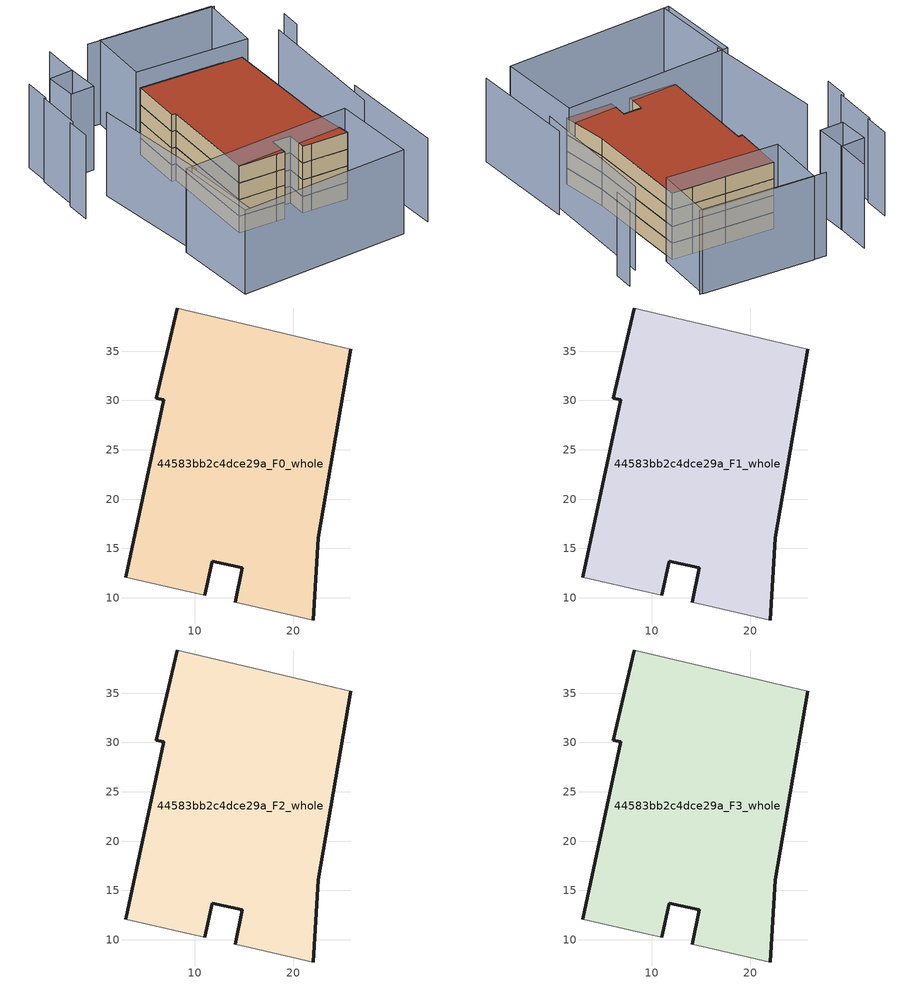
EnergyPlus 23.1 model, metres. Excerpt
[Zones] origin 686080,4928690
44583bb2c4dce29a_F0_whole
 floor ground (EU_floor_Construction): 21.99,7.74 22.5,16.07 25.82,35.17 22.37,35.99 16.63,37.36 8.22,39.37 6.11,30.22 6.85,30.07 3,12.09 9.63,10.57 11.03,10.25 11.76,13.69 14.83,13.04 14.11,9.55 15.68,9.18 z0
 wall outside (EU_wall_Construction): 25.82,35.17 22.5,16.07 21.99,7.74 / 14.11,9.55 14.83,13.04 11.76,13.69 11.03,10.25 / 3,12.09 6.85,30.07 6.11,30.22 8.22,39.37 z0:3
 wall adiabatic (EU_wall_Construction): 21.99,7.74 15.68,9.18 14.11,9.55 / 11.03,10.25 9.63,10.57 3,12.09 / 8.22,39.37 16.63,37.36 22.37,35.99 25.82,35.17 z0:3
44583bb2c4dce29a_F1_whole
 floor to 44583bb2c4dce29a_F0_whole (EU_floor_Construction): 21.99,7.74 22.5,16.07 25.82,35.17 22.37,35.99 16.63,37.36 8.22,39.37 6.11,30.22 6.85,30.07 3,12.09 9.63,10.57 11.03,10.25 11.76,13.69 14.83,13.04 14.11,9.55 15.68,9.18 z3
 wall outside (EU_wall_Construction): 25.82,35.17 22.5,16.07 21.99,7.74 / 14.11,9.55 14.83,13.04 11.76,13.69 11.03,10.25 / 3,12.09 6.85,30.07 6.11,30.22 8.22,39.37 z3:6
 wall adiabatic (EU_wall_Construction): 21.99,7.74 15.68,9.18 14.11,9.55 / 11.03,10.25 9.63,10.57 3,12.09 / 8.22,39.37 16.63,37.36 22.37,35.99 25.82,35.17 z3:6
44583bb2c4dce29a_F2_whole
 floor to 44583bb2c4dce29a_F1_whole (EU_floor_Construction): 21.99,7.74 22.5,16.07 25.82,35.17 22.37,35.99 16.63,37.36 8.22,39.37 6.11,30.22 6.85,30.07 3,12.09 9.63,10.57 11.03,10.25 11.76,13.69 14.83,13.04 14.11,9.55 15.68,9.18 z6
 wall outside (EU_wall_Construction): 25.82,35.17 22.5,16.07 21.99,7.74 / 14.11,9.55 14.83,13.04 11.76,13.69 11.03,10.25 / 3,12.09 6.85,30.07 6.11,30.22 8.22,39.37 z6:9
 wall adiabatic (EU_wall_Construction): 21.99,7.74 15.68,9.18 14.11,9.55 / 11.03,10.25 9.63,10.57 3,12.09 / 8.22,39.37 16.63,37.36 22.37,35.99 25.82,35.17 z6:9
44583bb2c4dce29a_F3_whole
 floor to 44583bb2c4dce29a_F2_whole (EU_floor_Construction): 21.99,7.74 22.5,16.07 25.82,35.17 22.37,35.99 16.63,37.36 8.22,39.37 6.11,30.22 6.85,30.07 3,12.09 9.63,10.57 11.03,10.25 11.76,13.69 14.83,13.04 14.11,9.55 15.68,9.18 z9
 wall outside (EU_wall_Construction): 25.82,35.17 22.5,16.07 21.99,7.74 / 14.11,9.55 14.83,13.04 11.76,13.69 11.03,10.25 / 3,12.09 6.85,30.07 6.11,30.22 8.22,39.37 z9:12
 wall adiabatic (EU_wall_Construction): 21.99,7.74 15.68,9.18 14.11,9.55 / 11.03,10.25 9.63,10.57 3,12.09 / 8.22,39.37 16.63,37.36 22.37,35.99 25.82,35.17 z9:12
 roof outside (EU_roof_Construction): 25.82,35.17 22.5,16.07 21.99,7.74 15.68,9.18 14.11,9.55 14.83,13.04 11.76,13.69 11.03,10.25 9.63,10.57 3,12.09 6.85,30.07 6.11,30.22 8.22,39.37 16.63,37.36 22.37,35.99 z12
shading: 26.15,-5.65 29.01,13.46 / -5.88,13.29 -7.85,-1.56 / 26.95,9.27 32.02,33.39 / -3.86,34.19 -5.72,12.57 / 35.2,32.72 35.93,36.19 / -10.06,35.85 -11.01,31.53 / -7.94,43.78 -9.66,35.76 / -6.71,48.43 -7.72,43.74 / 2.19,53.14 0.8,46.43 / 29.78,45.37 7.93,50.65 / 21.13,-5.55 -8.84,-1.53 / -8.84,-1.53 -6.81,13.61 / -6.81,13.61 23.16,9.58 / 23.16,9.58 21.13,-5.55 / 10.14,50.3 29.41,45.62 / 29.41,45.62 26.79,34.83 / 26.79,34.83 7.52,39.51 / 7.52,39.51 10.14,50.3 / 0.85,46.76 -0.01,41.12 / -0.01,41.12 -4.18,41.76 / -4.18,41.76 -3.32,47.39 / -3.32,47.39 0.85,46.76 z0:15
[Building]
EU S2 Campaign: North Axis=0; Terrain=City; Solar Distribution=FullExterior
[Site:Location]
Bologna: Latitude=44.5; Longitude=11.25; Time Zone=1; Elevation=37
[SizingPeriod:WeatherFileDays]
AnnualSizingPeriod: Begin Month=1; Begin Day of Month=1; End Month=12; End Day of Month=31; Day of Week for Start Day=Monday; Use Weather File Daylight Saving Period=No; Use Weather File Rain and Snow Indicators=No
[MATERIAL]
EU_InternalMass_Material: Roughness=MediumRough; Thickness=0.1; Conductivity=1; Density=1800; Specific Heat=900; Thermal Absorptance=0.9; Solar Absorptance=0.7; Visible Absorptance=0.7
[MATERIAL:NOMASS] Roughness=MediumRough; Thermal Absorptance=0.9; Solar Absorptance=0.7; Visible Absorptance=0.7
Name | Thermal Resistance
EU_wall_NoMass | 0.937881
EU_roof_NoMass | 0.548572
EU_floor_NoMass | 0.71348
[CONSTRUCTION]
EU_wall_Construction: EU_wall_NoMass
EU_roof_Construction: EU_roof_NoMass
EU_floor_Construction: EU_floor_NoMass
EU_InternalMass_Construction: EU_InternalMass_Material
[ZONE] Type=1; Multiplier=1; Ceiling Height=autocalculate; Volume=1492.94; Floor Area=autocalculate; Part of Total Floor Area=Yes
44583bb2c4dce29a_F0_whole; 44583bb2c4dce29a_F1_whole; 44583bb2c4dce29a_F2_whole; 44583bb2c4dce29a_F3_whole
[INTERNALMASS] Construction=EU_InternalMass_Construction; Surface Area=465.386
Name | Zone or ZoneList
44583bb2c4dce29a_F0_whole_EU_InternalMass | 44583bb2c4dce29a_F0_whole
44583bb2c4dce29a_F1_whole_EU_InternalMass | 44583bb2c4dce29a_F1_whole
44583bb2c4dce29a_F2_whole_EU_InternalMass | 44583bb2c4dce29a_F2_whole
44583bb2c4dce29a_F3_whole_EU_InternalMass | 44583bb2c4dce29a_F3_whole
[OTHEREQUIPMENT] Fuel Type=Electricity; Design Level Calculation Method=Watts/Area; Power per Zone Floor Area=1; Fraction Latent=0; Fraction Radiant=0; Fraction Lost=0; Carbon Dioxide Generation Rate=0; EndUse Subcategory=EU_Step8_InternalGains
Name | Zone or ZoneList or Space or SpaceList | Schedule
EU_Step8_InternalGain_44583bb2c4dce29a_F0_whole_f000 | 44583bb2c4dce29a_F0_whole | EU_Step8_GainSchedule_44583bb2c4dce29a_F0_whole_f000
EU_Step8_InternalGain_44583bb2c4dce29a_F1_whole_f000 | 44583bb2c4dce29a_F1_whole | EU_Step8_GainSchedule_44583bb2c4dce29a_F1_whole_f000
EU_Step8_InternalGain_44583bb2c4dce29a_F2_whole_f000 | 44583bb2c4dce29a_F2_whole | EU_Step8_GainSchedule_44583bb2c4dce29a_F2_whole_f000
EU_Step8_InternalGain_44583bb2c4dce29a_F3_whole_f000 | 44583bb2c4dce29a_F3_whole | EU_Step8_GainSchedule_44583bb2c4dce29a_F3_whole_f000
[ZONEVENTILATION:DESIGNFLOWRATE] Schedule=EU_AlwaysOn; Design Flow Rate Calculation Method=AirChanges/Hour; Air Changes per Hour=0.687892; Ventilation Type=Natural; Fan Pressure Rise=0; Fan Total Efficiency=1; Constant Term Coefficient=1; Temperature Term Coefficient=0; Velocity Term Coefficient=0; Velocity Squared Term Coefficient=0; Minimum Indoor Temperature=-100; Maximum Indoor Temperature=100; Delta Temperature=-100; Minimum Outdoor Temperature=-100; Maximum Outdoor Temperature=100; Maximum Wind Speed=40
Name | Zone or ZoneList or Space or SpaceList
EU_ConstantAir_44583bb2c4dce29a_F0_whole | 44583bb2c4dce29a_F0_whole
EU_ConstantAir_44583bb2c4dce29a_F1_whole | 44583bb2c4dce29a_F1_whole
EU_ConstantAir_44583bb2c4dce29a_F2_whole | 44583bb2c4dce29a_F2_whole
EU_ConstantAir_44583bb2c4dce29a_F3_whole | 44583bb2c4dce29a_F3_whole
[HVACTEMPLATE:THERMOSTAT] Constant Heating Setpoint=20; Constant Cooling Setpoint=50
EU_HeatOnly_44583bb2c4dce29a_F0_whole; EU_HeatOnly_44583bb2c4dce29a_F1_whole; EU_HeatOnly_44583bb2c4dce29a_F2_whole; EU_HeatOnly_44583bb2c4dce29a_F3_whole
[HVACTEMPLATE:ZONE:IDEALLOADSAIRSYSTEM] System Availability Schedule=EU_AlwaysOn; Maximum Heating Supply Air Temperature=50; Minimum Cooling Supply Air Temperature=13; Maximum Heating Supply Air Humidity Ratio=0.0156; Minimum Cooling Supply Air Humidity Ratio=0.0077; Heating Limit=NoLimit; Cooling Limit=NoLimit; Heating Availability Schedule=EU_AlwaysOn; Cooling Availability Schedule=EU_CoolingOff; Dehumidification Control Type=ConstantSensibleHeatRatio; Cooling Sensible Heat Ratio=0.7; Dehumidification Setpoint=60; Humidification Control Type=None; Humidification Setpoint=30; Outdoor Air Method=None; Outdoor Air Flow Rate per Person=0.00944; Outdoor Air Flow Rate per Zone Floor Area=0; Outdoor Air Flow Rate per Zone=0; Demand Controlled Ventilation Type=None; Outdoor Air Economizer Type=NoEconomizer; Heat Recovery Type=None; Sensible Heat Recovery Effectiveness=0.7; Latent Heat Recovery Effectiveness=0.65
Name | Template Thermostat
44583bb2c4dce29a_F0_whole | EU_HeatOnly_44583bb2c4dce29a_F0_whole
44583bb2c4dce29a_F1_whole | EU_HeatOnly_44583bb2c4dce29a_F1_whole
44583bb2c4dce29a_F2_whole | EU_HeatOnly_44583bb2c4dce29a_F2_whole
44583bb2c4dce29a_F3_whole | EU_HeatOnly_44583bb2c4dce29a_F3_whole
[SIZING:ZONE] Zone Cooling Design Supply Air Temperature Input Method=SupplyAirTemperature; Zone Cooling Design Supply Air Temperature=13; Zone Heating Design Supply Air Temperature Input Method=SupplyAirTemperature; Zone Heating Design Supply Air Temperature=50; Zone Cooling Design Supply Air Humidity Ratio=0.008; Zone Heating Design Supply Air Humidity Ratio=0.008; Cooling Design Air Flow Method=DesignDay; Cooling Design Air Flow Rate=0; Cooling Minimum Air Flow per Zone Floor Area=0.000762; Cooling Minimum Air Flow=0; Cooling Minimum Air Flow Fraction=0.2; Heating Design Air Flow Method=DesignDay; Heating Design Air Flow Rate=0; Heating Maximum Air Flow per Zone Floor Area=0.002032; Heating Maximum Air Flow=0.141576; Heating Maximum Air Flow Fraction=0.3; Account for Dedicated Outdoor Air System=No; Dedicated Outdoor Air System Control Strategy=NeutralSupplyAir; Dedicated Outdoor Air Low Setpoint Temperature for Design=autosize; Dedicated Outdoor Air High Setpoint Temperature for Design=autosize; Zone Load Sizing Method=Sensible Load Only No Latent Load; Zone Latent Cooling Design Supply Air Humidity Ratio Input Method=HumidityRatioDifference; Zone Cooling Design Supply Air Humidity Ratio Difference=0.005; Zone Latent Heating Design Supply Air Humidity Ratio Input Method=HumidityRatioDifference; Zone Humidification Design Supply Air Humidity Ratio Difference=0.005
44583bb2c4dce29a_F0_whole; 44583bb2c4dce29a_F1_whole; 44583bb2c4dce29a_F2_whole; 44583bb2c4dce29a_F3_whole
[SCHEDULE:CONSTANT]
Name | Hourly Value
EU_AlwaysOn | 1
EU_CoolingOff | 0
[SCHEDULE:FILE] Column Number=1; Rows to Skip at Top=0; Number of Hours of Data=8760; Column Separator=Comma; Interpolate to Timestep=No; Minutes per Item=60; Adjust Schedule for Daylight Savings=Yes
Name | File
EU_Step8_GainSchedule_44583bb2c4dce29a_F0_whole_f000 | ../../schedules/44583bb2c4dce29a/44583bb2c4dce29a_F0_whole_f000_gain.csv
EU_Step8_GainSchedule_44583bb2c4dce29a_F1_whole_f000 | ../../schedules/44583bb2c4dce29a/44583bb2c4dce29a_F1_whole_f000_gain.csv
EU_Step8_GainSchedule_44583bb2c4dce29a_F2_whole_f000 | ../../schedules/44583bb2c4dce29a/44583bb2c4dce29a_F2_whole_f000_gain.csv
EU_Step8_GainSchedule_44583bb2c4dce29a_F3_whole_f000 | ../../schedules/44583bb2c4dce29a/44583bb2c4dce29a_F3_whole_f000_gain.csv
